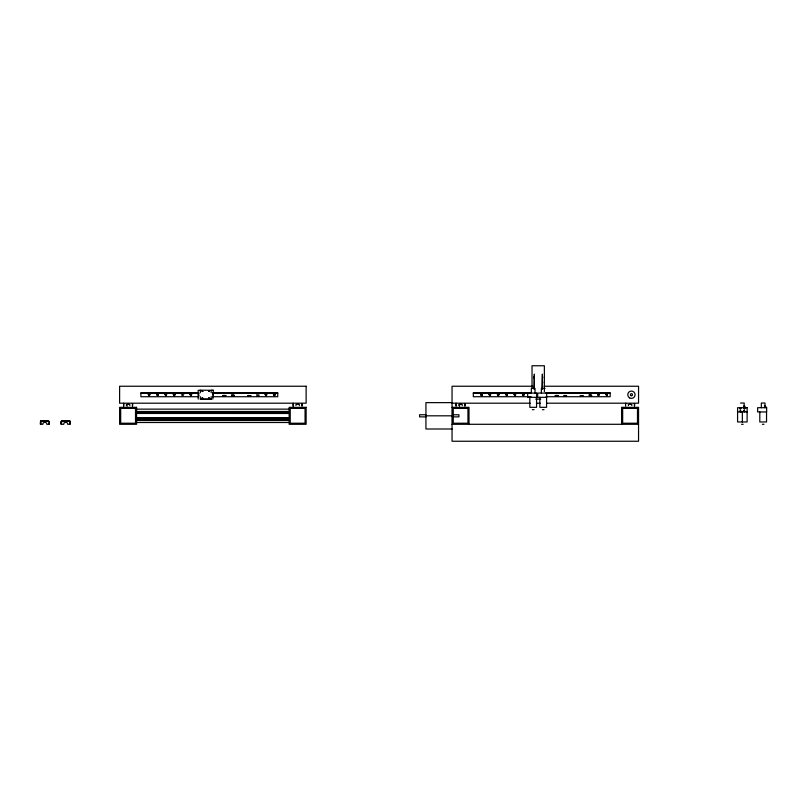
<?xml version="1.0" encoding="UTF-8"?>
<svg xmlns="http://www.w3.org/2000/svg" width="807" height="807" viewBox="0 0 807 807"><rect width="100%" height="100%" fill="white"/><g stroke="black" fill="none" stroke-linecap="round" stroke-linejoin="round"><path stroke-width="1.21" d="M40.35 424.089L40.552 420.951L48.864 421.093L40.854 421.093L40.451 424.089L42.852 424.29C42.398 421.668 47.31 421.678 46.856 424.29L49.056 424.29M70.038 420.951L61.423 420.951L61.221 424.089L61.725 421.093L69.735 421.093M123.693 406.133L123.693 403.53M293.244 406.133L293.244 403.53M456.116 403.53L456.116 406.133L456.026 403.197M625.667 406.133L625.566 403.197M482.203 394.956C480.296 396.227 482.203 393.019 481.164 394.431C481.486 396.681 482.293 393.534 482.213 394.512M489.435 394.653C491.584 393.09 489.476 396.893 489.597 394.31C491.181 393.433 490.333 396.489 489.435 394.805M507.26 394.875C505.434 393.291 507.532 397.105 506.403 394.22M514.462 394.805C516.187 394.522 514.573 395.248 514.916 394.149M743.711 410.985C744.851 413.456 745.214 409.21 743.852 410.945M129.806 405.548C131.339 403.853 124.883 403.863 126.396 405.507M299.357 405.548C300.89 403.843 294.414 403.873 295.947 405.507M462.229 405.548C463.773 403.843 457.297 403.873 458.82 405.507M631.78 405.548C633.313 403.853 626.857 403.863 628.371 405.507M514.462 394.653L515.199 394.159M589.171 394.462L590.139 393.725L591.107 394.462M589.635 394.431L590.643 394.431L589.897 394.189M740.816 411.631C741.088 408.867 738.294 412.589 741.159 411.61M533.689 377.928L533.689 376.94M542.707 376.94L542.707 377.928M542.707 381.943L542.707 382.932M740.584 411.399L740.342 410.824L740.18 411.439M40.451 421.496L40.854 421.093L40.653 424.29M61.322 421.496C61.978 419.368 61.07 429.142 61.322 421.486L61.322 424.089M482.132 395.077L481.164 395.016L481.547 394.149M507.159 395.077L506.241 395.077L506.463 394.189M148.942 394.22L149.234 395.309L149.709 394.381L148.69 394.512L149.386 395.289L149.527 394.22M183.32 395.43L181.908 395.43M265.765 394.22C265.473 396.983 267.067 392.888 266.562 395.016C264.625 393.352 266.381 395.944 266.35 394.22M498.06 394.22C498.191 396.923 498.746 393.13 498.897 394.512C496.991 394.805 498.625 395.178 498.504 394.159M598.189 394.22C597.836 396.983 599.813 392.716 598.774 395.228C597.876 393.13 598.552 396.166 598.602 394.149M606.531 394.22L606.824 395.309L607.298 394.381L606.259 394.573L607.116 395.228L607.116 394.22M744.518 411.449L744.347 410.824L744.115 411.439M149.002 394.189L149.234 395.309L149.477 394.189M190.724 394.189C190.19 396.973 192.207 392.838 191.37 395.137C190.21 393.402 191.098 395.985 191.077 394.149M606.592 394.189L606.824 395.309L607.066 394.189M157.436 394.159C156.719 396.913 158.676 393.08 158.122 394.956C156.084 393.624 157.98 395.702 157.869 394.22M165.778 394.159C165.042 396.883 167.049 393.1 166.464 394.956C164.517 393.473 166.222 395.854 166.222 394.22M199.047 393.755L198.3 394.724L199.047 395.692M523.239 394.159C522.533 396.913 524.459 393.09 523.925 394.956C521.877 393.645 523.793 395.692 523.682 394.22M212.846 399.122L213.341 390.316L200.358 390.215L198.189 390.316L198.189 399.122M532.701 386.24L452.051 386.24L452.051 441.247L638.549 441.247L638.549 407.343L621.602 407.343L621.602 424.29M544.039 386.24L638.549 386.24L638.549 403.197L546.561 403.197M545.038 388.399L541.366 388.399L541.366 393.08M213.341 390.316L211.172 390.316L211.172 392.716M198.643 392.716L140.892 392.716L140.892 396.721L198.643 396.721M212.453 392.716L277.739 392.716L277.739 396.721L212.453 396.721M531.077 392.716L473.326 392.716L473.326 396.721L531.077 396.721M546.137 392.716L610.163 392.716L610.163 396.721L546.137 396.721M140.892 393.221L198.643 393.221M212.453 393.221L277.739 393.221M473.326 393.221L531.077 393.221M546.137 393.221L610.163 393.221M181.363 394.139L183.865 394.139M231.427 394.129L233.929 394.129M256.455 394.129L258.956 394.129M213.341 394.593L212.675 394.593L213.341 394.855M200.358 396.721L200.358 399.162L211.172 399.162L211.172 396.721M535.727 399.132L540.67 399.132M200.358 399.233L211.172 399.233M452.051 402.632L425.935 402.632L425.935 429.001L452.051 429.001M740.513 403.036L744.185 403.036L744.185 407.706M452.051 403.197L530.179 403.197M536.484 403.197L540.256 403.197M743.519 406.072L745.154 406.405M764.34 406.072L765.974 406.405M452.051 407.343L469.008 407.343L469.008 424.29M136.575 409.139L289.168 409.139M532.358 409.663L534.022 409.663M542.365 409.663L544.039 409.663M739.848 411.439L741.29 411.439M743.6 411.439L744.851 411.439M136.575 411.499L289.168 411.479M737.578 411.943L747.121 411.943M136.575 412.306L289.168 412.306M136.575 412.478L289.168 412.478M136.575 412.649L289.168 412.649M136.575 413.456L289.168 413.477M425.935 414.758L419.579 414.758L419.579 416.876L425.935 416.876M452.556 414.768L458.921 414.768L458.921 416.866L452.556 416.866M425.935 415.817L452.051 415.817M136.575 417.814L289.168 417.814M136.575 418.157L289.168 418.177M136.575 418.984L289.168 418.984M136.575 419.156L289.168 419.156M136.575 419.327L289.168 419.327M136.575 420.154L289.168 420.134M136.575 420.487L289.168 420.487M136.575 422.495L289.168 422.495M61.423 424.29L63.723 424.29C63.289 421.678 68.161 421.668 67.727 424.29L69.927 424.29M452.051 424.29L638.549 424.29M741.512 424.29L743.186 424.29M762.333 424.29L764.007 424.29M555.034 395.571L557.657 395.612M563.901 395.733L566.403 395.773M222.601 395.571L225.224 395.612M231.478 395.733L233.98 395.773M555.761 395.45L558.565 395.511M223.337 395.45L226.131 395.511M564.154 395.48L566.635 395.531M231.72 395.48L234.212 395.531M580.072 395.723L582.674 395.793M247.648 395.723L250.251 395.793M580.737 395.551L583.3 395.632M248.304 395.551L250.755 395.632M248.425 395.551L250.866 395.632M589.251 395.632L591.713 395.743M589.14 395.632L591.612 395.743M256.707 395.632L259.188 395.743M490.162 394.159L490.363 395.188L489.445 394.875M766.539 411.943L766.539 421.96L759.801 421.96L759.801 411.943M765.006 407.706L765.006 403.036L761.334 403.036L761.334 407.706M742.349 411.943L742.349 421.96M546.571 397.316L546.571 407.323L539.833 407.323L539.833 397.316M544.372 391.708L544.372 365.753L532.025 365.753L532.025 388.006M542.385 389.115L542.385 374.095L542.032 389.115M536.564 397.316L536.564 407.323L529.816 407.323L529.816 397.316M535.021 393.08L535.021 388.399L531.349 388.399L531.349 393.08M534.355 389.115L534.355 374.095L534.002 389.115M459.526 404.67L459.526 406.173M452.556 409.462L452.556 422.172M293.143 403.197L293.143 406.133M200.358 390.215L200.358 392.716M127.092 404.67L127.092 406.173M123.592 403.197L123.592 406.133M174.847 394.653C172.557 396.328 175.28 392.656 174.423 395.289C172.355 393.877 175.19 395.712 174.847 394.653M274.975 394.653C272.675 396.328 275.419 392.656 274.551 395.289C272.484 393.866 275.328 395.723 274.975 394.653M49.298 422.828L49.257 424.089L49.257 421.486L49.298 422.787M70.169 422.828L70.138 424.089L70.138 421.486L70.169 422.828M132.54 404.872L132.499 406.133L132.499 403.53L132.54 404.902M302.09 404.872L302.05 406.133L302.05 403.53L302.09 404.902M464.963 404.872L464.933 406.133L464.933 403.53L464.973 404.902M634.514 404.872L634.484 406.133L634.484 403.53L634.524 404.902M148.266 394.462C149.497 398.285 151.242 391.768 148.266 394.462M156.619 394.462C157.839 398.285 159.584 391.768 156.619 394.462M164.961 394.462C166.181 398.285 167.937 391.768 164.961 394.462M173.303 394.462C174.524 398.285 176.279 391.768 173.303 394.462M189.988 394.462C191.219 398.285 192.964 391.768 189.988 394.462M202.022 391.274L202.829 391.496L202.022 391.274M202.022 397.952L202.829 398.164L202.022 397.952M208.7 391.274L209.507 391.496L208.7 391.274M208.7 397.952L209.507 398.164L208.7 397.952M265.089 394.462C266.31 398.285 268.055 391.768 265.089 394.462M273.432 394.462C274.652 398.285 276.408 391.768 273.432 394.462M480.7 394.462C481.93 398.285 483.675 391.768 480.7 394.462M489.042 394.462C490.273 398.285 492.018 391.768 489.042 394.462M497.384 394.462C498.615 398.285 500.36 391.768 497.384 394.462M505.737 394.462C506.957 398.285 508.703 391.768 505.737 394.462M514.079 394.462C515.3 398.285 517.045 391.768 514.079 394.462M522.422 394.462C523.642 398.285 525.397 391.768 522.422 394.462M597.513 394.462C598.744 398.285 600.489 391.768 597.513 394.462M605.855 394.462C607.086 398.285 608.831 391.768 605.855 394.462M739.696 408.322C740.523 410.864 741.683 406.516 739.696 408.322M740.019 408.403L740.665 408.574L740.019 408.403M743.711 408.322C744.528 410.864 745.688 406.516 743.711 408.322M744.024 408.403L744.669 408.574L744.024 408.403M306.125 386.24L119.618 386.24L119.618 403.197L306.125 403.197L306.125 386.24M536.675 393.08L527.657 393.08L527.657 397.316L536.675 397.316L536.675 393.08M546.682 393.08L537.674 393.08L537.674 397.316L546.682 397.316L546.682 393.08M136.575 407.343L119.618 407.343L119.618 424.29L136.575 424.29L136.575 407.343M306.125 407.343L289.168 407.343L289.168 424.29L306.125 424.29L306.125 407.343M747.121 407.706L737.578 407.706L737.578 421.96L747.121 421.96L747.121 407.706M766.65 407.706L757.642 407.706L757.642 411.943L766.65 411.943L766.65 407.706M135.515 408.403L120.677 408.403L120.677 423.231L135.515 423.231L135.515 408.403M305.066 408.403L290.227 408.403L290.227 423.231L305.066 423.231L305.066 408.403M467.949 408.403L453.11 408.403L453.11 423.231L467.949 423.231L467.949 408.403M637.49 408.403L622.661 408.403L622.661 423.231L637.49 423.231L637.49 408.403M629.601 397.901A3.672 3.672 0 0 0 635.099 394.724A3.672 3.672 0 0 0 629.601 391.546A3.672 3.672 0 0 0 629.601 397.901M630.903 395.642A1.059 1.059 0 0 0 632.496 394.724A1.059 1.059 0 0 0 630.903 393.806A1.059 1.059 0 0 0 630.903 395.642"/></g></svg>
